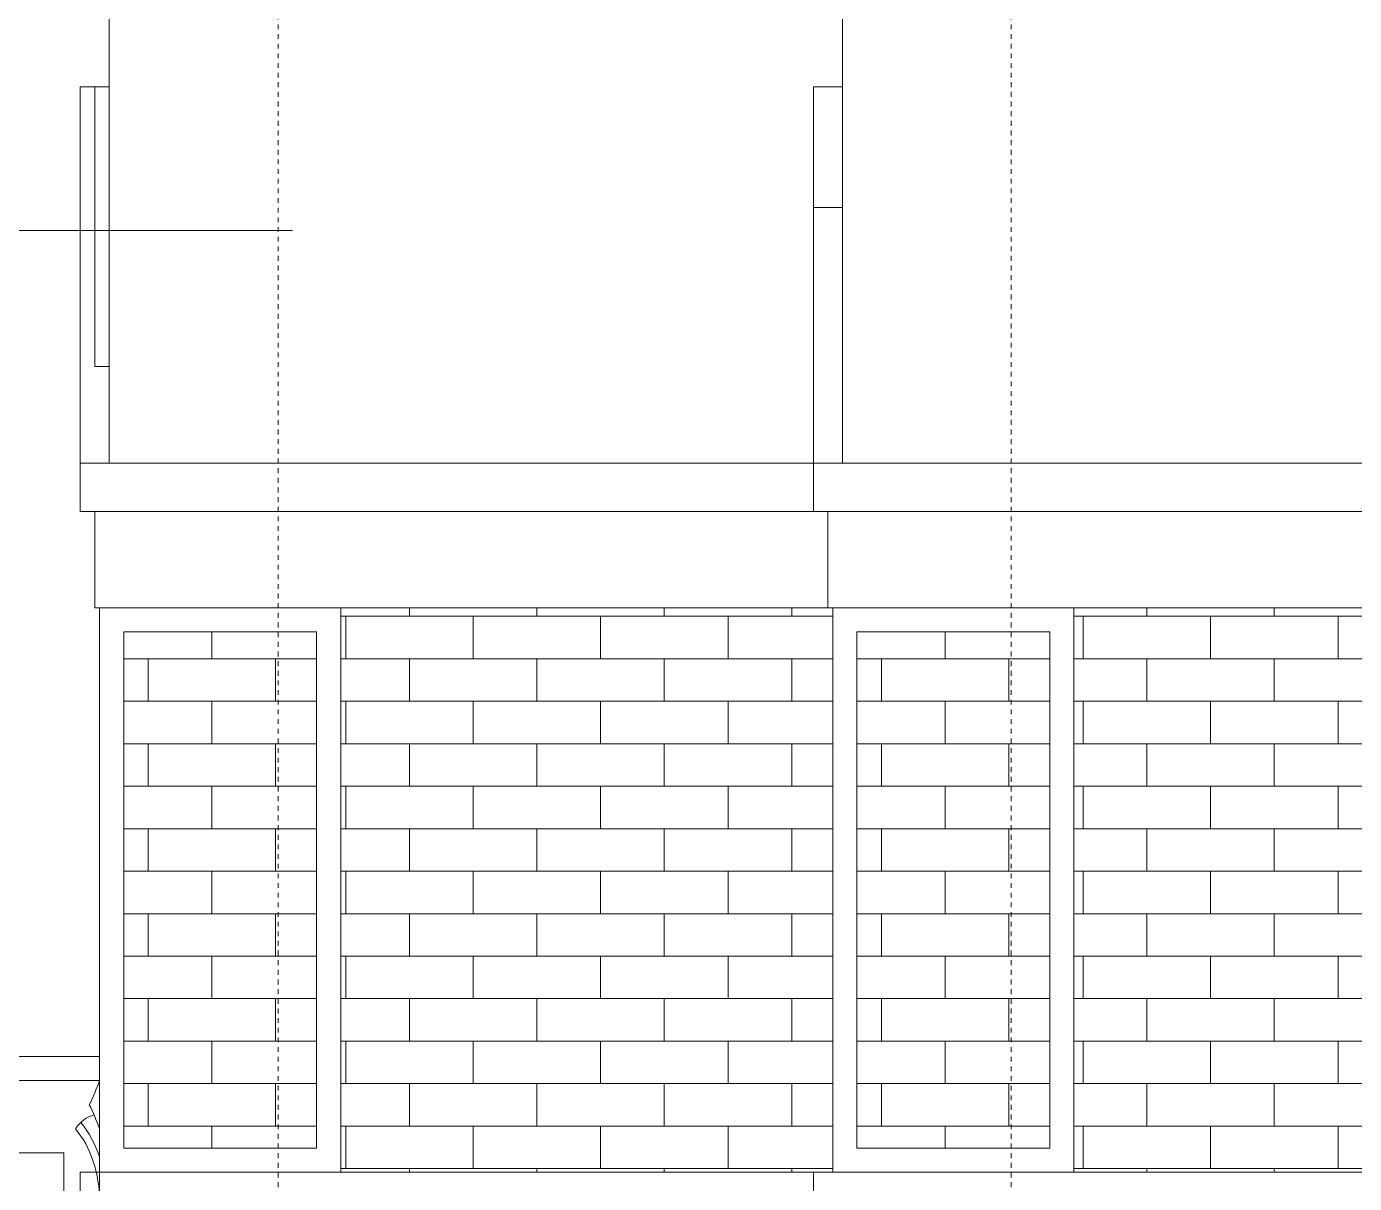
# Model space of a CAD drawing. Header units: millimetres. Extents: x 54 to 1314, y 20 to 614.
# Drawn here: x 707.49 to 735.02, y 195.39 to 219.37 of the extents above; entities that cross this region are included whole.
import ezdxf

# ---------------------------------------------------------------- set-up
doc = ezdxf.new("R2010")
doc.units = ezdxf.units.MM
doc.linetypes.add('CENTER2', pattern=[1.125, 0.75, -0.125, 0.125, -0.125])
for name, color, linetype, lineweight in [('A_РАЗМ.ОСНОВНЫЕ', 4, 'Continuous', 13), ('А_ВЫСОТН.ОТМЕТКИ', 161, 'Continuous', 20), ('А_КИРПИЧ ОБЛИЦ.', 250, 'Continuous', 30), ('А_МЕТАЛ.ОГРАЖД.', 102, 'Continuous', 18), ('А_ПЕРВЫЙ ПЛАН', 102, 'Continuous', 15), ('А_ШТУКАТУРКА ФАСАД', 7, 'Continuous', 15), ('ОСИ', 40, 'CENTER2', 18)]:
    doc.layers.add(name, color=color, linetype=linetype, lineweight=lineweight)

# ---------------------------------------------------------------- blocks, each defined once
blk = doc.blocks.new('Половина')
at = {"layer": 'А_МЕТАЛ.ОГРАЖД.', "ltscale": 100}
for p, q in [((5.023, 2), (-0.74, 2)), ((5.023, 1.5), (-0.74, 1.5))]:
    blk.add_line(p, q, dxfattribs=at)
at = {"layer": 'А_МЕТАЛ.ОГРАЖД.', "lineweight": 20, "ltscale": 100}
for p, q in [((-0.74, 2), (5.023, 2)), ((-0.74, 2), (-0.74, -9)), ((-0.74, 1.5), (5.023, 1.5)), ((1.48, 0.5), (2.59, 0.5)), ((1.48, 0.5), (1.48, 0)), ((1.628, 0.3), (2.442, 0.3)), ((1.628, 0.3), (1.628, 0)), ((2.442, 0.3), (2.442, 0)), ((2.59, 0.5), (2.59, 0)), ((0, 0), (5.023, 0)), ((0, 0), (0, -3.5)), ((3.334, -5), (3.146, -5.431)), ((3.386, -5.275), (3.274, -5.532)), ((-0.74, -8), (5.023, -8))]:
    blk.add_line(p, q, dxfattribs=at)
for centre, major_axis, ratio, start_param, end_param in [((2.249, 3.506), (0, 4.51), 0.74, 2.031713, 2.15992), ((2.249, -1.506), (0, 4.51), 0.74, 0.981673, 1.10988), ((0.74, -1), (0, 2.2), 0.74, 0.734134, 1.141097), ((-0.74, -0.115), (0, 0.915), 0.74, -0.833566, -0.170745), ((0.74, -1), (0, 2), 0.74, 0.722734, 1.570796), ((-0.74, 0), (-0.036, 7), 0.454544, 3.130274, 4.71005), ((-0.74, 0), (0, 7), 0.475714, 3.141593, 4.712389), ((-0.74, -11.354), (0, 10.354), 0.74, -0.851442, 0), ((-0.74, -11.893), (0, 10.893), 0.74, -0.796615, 0), ((-0.74, -14.354), (0, 12.354), 0.74, -0.203355, 0), ((-0.74, -14.354), (0, 12.154), 0.74, -0.189208, 0), ((-0.74, -2), (0, 4), 0.4625, 3.141593, 4.648707), ((-0.74, -2.417), (0, 3.583), 0.4721, 3.141597, 4.712389), ((2.59, -3.5), (0, 3.5), 0.74, 1.570796, 3.913132), ((-0.74, -14.354), (0, 10.354), 0.74, -0.851442, 0), ((2.489, -3.557), (0, 3.357), 0.74, 1.718985, 3.887211), ((-0.74, -14.354), (0, 10.854), 0.74, -0.693766, -0.531989), ((-0.74, -14.354), (0, 10.654), 0.74, -0.673035, -0.550763)]:
    blk.add_ellipse(centre, major_axis=major_axis, ratio=ratio, start_param=start_param, end_param=end_param, dxfattribs=at)
at = {"layer": 'А_ПЕРВЫЙ ПЛАН', "ltscale": 100}
blk.add_line((5.023, -9), (5.023, 2), dxfattribs=at)

msp = doc.modelspace()

# ---------------------------------------------------------------- hatches: boundary and pattern name
at = {"layer": 'А_КИРПИЧ ОБЛИЦ.', "lineweight": 9}
h = msp.add_hatch(dxfattribs=at)
h.set_pattern_fill('AR-BRSTD', color=41, scale=0.013, style=0)
h.set_pattern_definition([(0, (299294.15945, -46894.06874), (0, 0.8806434), []), (90, (299294.1594, -46894.0687), (-1.3208, 0.8806434), [0.8806434, -0.8806434])])
h.paths.add_polyline_path([(724.209, 195.62), (714.009, 195.62), (714.009, 207.32), (724.209, 207.32)])
h = msp.add_hatch(dxfattribs=at)
h.set_pattern_fill('AR-BRSTD', color=41, scale=0.013, style=0)
h.set_pattern_definition([(0, (299290.9561, -46894.06874), (0, 0.8806434), []), (90, (299290.9561, -46894.0687), (-1.3208, 0.8806434), [0.8806434, -0.8806434])])
h.paths.add_polyline_path([(729.209, 195.62), (729.209, 207.32), (762.809, 207.32), (762.809, 195.62)])
h = msp.add_hatch(dxfattribs=at)
h.set_pattern_fill('AR-BRSTD', color=41, scale=0.013, style=0)
h.set_pattern_definition([(0, (299283.45945, -46894.06874), (0, 0.8806434), []), (90, (299283.4594, -46894.0687), (-1.3208, 0.8806434), [0.8806434, -0.8806434])])
h.paths.add_polyline_path([(713.509, 196.12), (709.509, 196.12), (709.509, 206.82), (713.509, 206.82)])
h = msp.add_hatch(dxfattribs=at)
h.set_pattern_fill('AR-BRSTD', color=41, scale=0.013, style=0)
h.set_pattern_definition([(0, (299298.65945, -46894.06874), (0, 0.8806434), []), (90, (299298.6594, -46894.0687), (-1.3208, 0.8806434), [0.8806434, -0.8806434])])
h.paths.add_polyline_path([(728.709, 196.12), (724.709, 196.12), (724.709, 206.82), (728.709, 206.82)])

# ---------------------------------------------------------------- linework, layer by layer
at = {"layer": 'А_ВЫСОТН.ОТМЕТКИ'}
msp.add_line((699.911, 215.14), (713.008, 215.14), dxfattribs=at)
at = {"layer": 'А_ШТУКАТУРКА ФАСАД', "color": 7}
for p, q in [((709.209, 220.62), (709.209, 210.32)), ((724.409, 220.62), (724.409, 210.32)), ((709.209, 218.12), (708.609, 218.12)), ((708.609, 218.12), (708.609, 210.32)), ((724.409, 218.12), (723.809, 218.12)), ((723.809, 218.12), (723.809, 210.32)), ((724.409, 215.62), (723.809, 215.62)), ((708.609, 210.32), (708.609, 209.32)), ((761.809, 210.32), (708.609, 210.32)), ((723.809, 210.32), (723.809, 209.32)), ((708.609, 209.32), (762.809, 209.32)), ((708.909, 209.32), (708.909, 207.32)), ((724.109, 209.32), (724.109, 207.32)), ((708.909, 207.32), (762.809, 207.32))]:
    msp.add_line(p, q, dxfattribs=at)
msp.add_lwpolyline([(709.209, 218.12), (708.909, 218.12), (708.909, 212.32), (709.209, 212.32)], dxfattribs=at)
for points in [[(714.009, 207.32), (709.009, 207.32), (709.009, 195.62), (714.009, 195.62)], [(729.209, 207.32), (724.209, 207.32), (724.209, 195.62), (729.209, 195.62)], [(713.509, 206.82), (709.509, 206.82), (709.509, 196.12), (713.509, 196.12)], [(728.709, 206.82), (724.709, 206.82), (724.709, 196.12), (728.709, 196.12)], [(708.609, 194.62), (723.809, 194.62), (723.809, 195.62), (708.609, 195.62)], [(723.809, 194.62), (837.409, 194.62), (837.409, 195.62), (723.809, 195.62)]]:
    msp.add_lwpolyline(points, close=True, dxfattribs=at)
at = {"layer": 'ОСИ', "ltscale": 0.01}
for p, q in [((712.709, 134.514), (712.709, 225.82)), ((727.909, 134.514), (727.909, 225.82))]:
    msp.add_line(p, q, dxfattribs=at)

# ---------------------------------------------------------------- block references
at = {"layer": 'A_РАЗМ.ОСНОВНЫЕ', "xscale": -1}
msp.add_blockref('Половина', (708.269, 196.02), dxfattribs=at)

doc.saveas('drawing.dxf')
